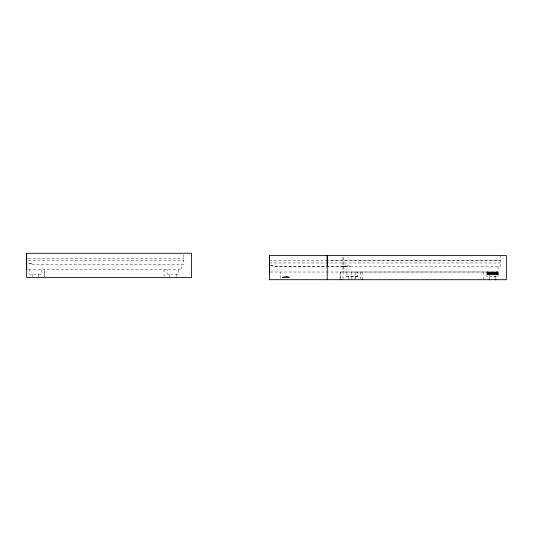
<?xml version="1.0" encoding="UTF-8"?>
<svg xmlns="http://www.w3.org/2000/svg" width="533" height="533" viewBox="0 0 533 533"><rect width="100%" height="100%" fill="white"/><g stroke="black" fill="none" stroke-linecap="round" stroke-linejoin="round"><path stroke-width="0.4" stroke-dasharray="2.67 2" d="M164.044 276.687L164.044 269.765M280.165 278.173L280.165 272.017M343.039 278.892L343.039 256.28L343.039 272.017L498.022 271.963M355.131 271.963L355.131 279.712L355.131 276.367M489.227 279.725L489.227 271.963L489.234 276.42L491.206 276.42M495.817 278.886L495.817 272.023M270.531 265.994L271.67 265.447L273.789 266.547L350.181 266.527L347.982 265.367L347.982 266.527M270.651 265.994L271.903 265.467L273.789 266.527L326.236 266.527M31.047 263.169L28.116 263.915L31.594 263.169L33.792 264.268M343.039 266.547L347.982 265.427M343.039 266.467L347.436 265.367M28.316 258.512L183.832 258.512M28.316 260.71L183.832 260.71M269.392 260.764L500.22 260.764L328.874 260.77M269.392 262.962L500.22 262.969M326.942 266.527L500.22 266.527L500.22 255.534M28.309 269.765L181.633 269.765L181.633 264.268M270.224 272.017L498.115 272.023L498.115 276.42L486.935 276.42L486.969 272.023M346.15 271.97L346.117 276.427L357.543 276.42L357.543 272.023L357.51 276.367M346.117 276.427L357.543 276.427M493.844 276.42L495.69 276.42M362.82 272.023L362.826 279.718M351.72 272.023L351.727 279.718M498.022 266.467L498.022 276.42M497.949 272.023L497.949 276.42M497.849 272.023L497.849 276.42M497.729 272.023L497.729 276.42M497.589 272.023L497.589 276.42M497.429 272.023L497.429 276.42M497.249 272.023L497.249 276.42M497.056 272.023L497.056 276.42M496.836 272.023L496.836 276.42M496.609 272.023L496.609 276.42M496.356 272.023L496.356 276.42M496.096 272.023L496.096 276.42M495.523 272.023L495.523 276.42M495.224 272.023L495.224 276.42M494.91 272.023L494.91 276.42M494.584 272.023L494.584 276.42M494.258 272.023L494.258 276.42M493.918 272.023L493.918 276.42M493.571 272.023L493.571 276.42M493.225 272.023L493.225 276.42M492.878 272.023L492.878 276.42M492.525 272.023L492.525 276.42M492.172 272.023L492.172 276.42M491.819 272.023L491.819 276.42M491.473 272.023L491.473 276.42M491.133 272.023L491.133 276.42M490.793 272.023L490.793 276.42M490.46 272.023L490.46 276.42M490.14 272.023L490.14 276.42M489.827 272.023L489.827 276.42M489.521 272.023L489.521 276.42M488.954 272.023L488.954 276.42M488.688 272.023L488.688 276.42M488.441 272.023L488.441 276.42M488.208 272.023L488.208 276.42M487.995 272.023L487.995 276.42M487.795 272.023L487.795 276.42M487.615 272.023L487.615 276.42M487.455 272.023L487.455 276.42M487.315 272.023L487.315 276.42M487.102 272.023L487.102 276.42M487.022 272.023L487.022 276.42M483.731 272.023L483.731 279.712M360.621 271.963L360.621 279.658M348.535 276.367L348.535 279.718M183.832 254.774L183.832 264.268L31.594 264.268L31.594 263.169M178.328 269.765L178.328 274.162L167.349 274.162L167.349 269.765M176.137 274.162L176.137 277.453M169.541 274.162L169.541 277.453M41.154 269.771L41.154 274.169L29.728 274.169L29.728 269.771M38.742 274.169L38.742 277.466M32.147 274.169L32.147 277.466M44.239 269.765L44.239 276.687L44.239 269.765M340.62 272.023L340.62 279.705L340.62 272.023"/><path stroke-width="0.8" d="M191.5 277.466L191.5 253.275L26.65 253.275L26.65 277.46L191.5 277.453M269.392 255.507L269.392 279.692L506.35 279.705L506.35 255.487L269.392 255.534L269.392 272.017M340.62 279.718L341.027 279.718M489.241 279.712L489.68 279.712L489.227 279.712M495.257 279.712L495.817 279.712M495.357 279.712L495.783 279.712M362.826 279.718L362.42 279.718M327.209 266.527L327.209 255.534L327.209 279.698M26.65 253.275L26.65 269.765M286.767 276.367L282.37 277.466L289.519 277.466L286.767 276.367"/></g></svg>
